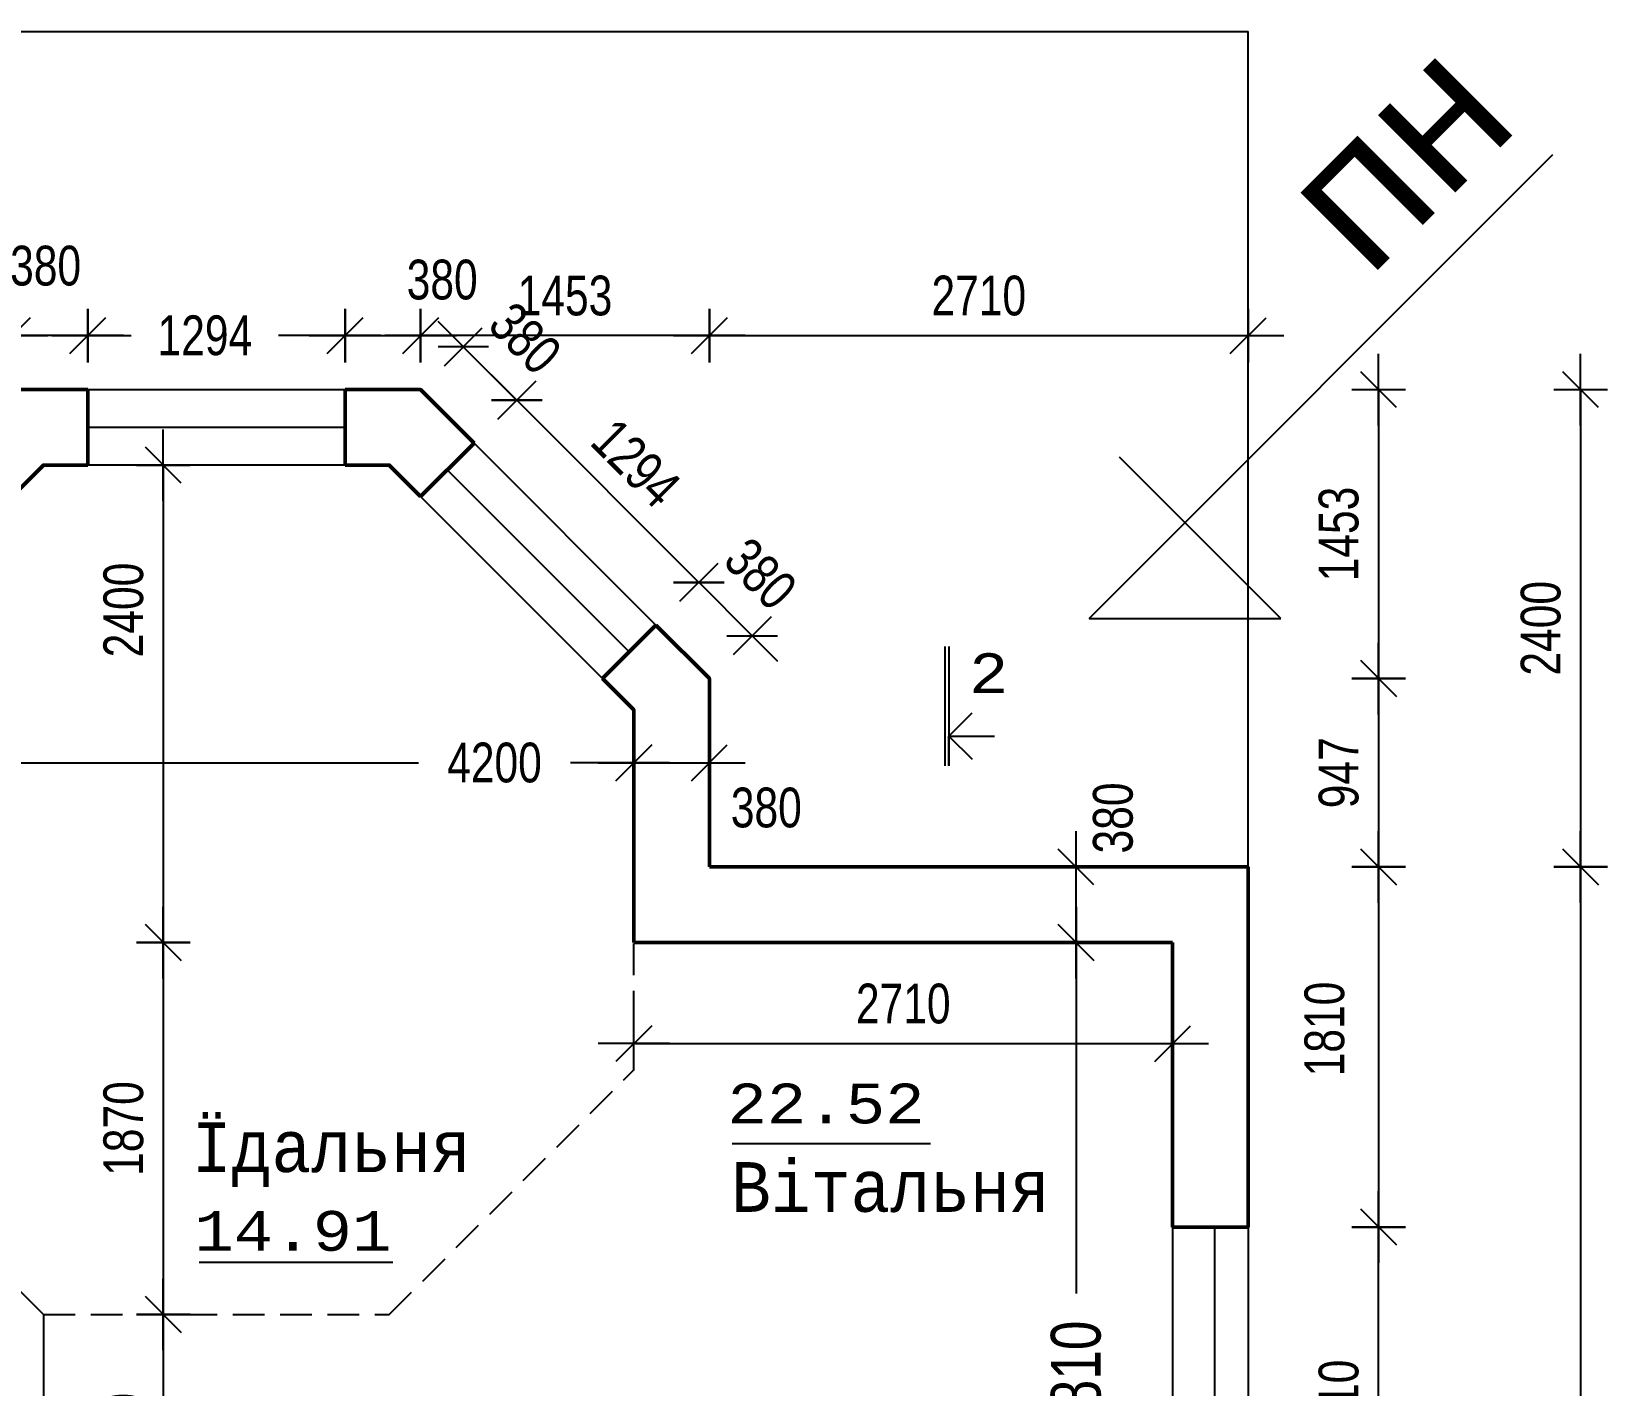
# Model space of a CAD drawing. Extents: x 3578 to 5591, y 95 to 458.
# Drawn here: x 4205 to 4284.3, y 225.9 to 293.9 of the extents above; entities that cross this region are included whole.
import ezdxf

# ---------------------------------------------------------------- set-up
doc = ezdxf.new("R2010")
doc.units = 0
doc.header["$MEASUREMENT"] = 0
doc.linetypes.add('HIDDEN2', pattern=[4.7625, 3.175, -1.5875])
doc.layers.get('0').update_dxf_attribs({"linetype": 'CONTINUOUS'})
doc.layers.get('DEFPOINTS').update_dxf_attribs({"linetype": 'CONTINUOUS'})
doc.layers.add('Chata', color=7, linetype='CONTINUOUS')
doc.styles.add('RUSS', font='russ', dxfattribs={"width": 0.8})
doc.styles.get("Standard").update_dxf_attribs({"font": 'cour.ttf'})
doc.dimstyles.new('MAESTRO_STD_1', dxfattribs={"dimtxt": 2.5, "dimasz": 0.09, "dimexe": 0, "dimexo": 0, "dimgap": 1, "dimtad": 1, "dimdec": 0, "dimlfac": 100, "dimzin": 0, "dimdsep": 46, "dimtxsty": 'RUSS', "dimblk": 'A8MITTA', "dimcen": 3, "dimse1": 1, "dimse2": 1, "dimclrd": 6, "dimclrt": 6, "dimadec": 0, "dimazin": 0, "dimtp": 6, "dimtm": 6, "dimtfac": 1, "dimtdec": 0, "dimtofl": 0, "dimtmove": 2, "dimatfit": 3, "dimldrblk": 'A8MITTA', "dimfxl": 1, "dimtolj": 1, "dimtzin": 0, "dimarcsym": 0})
doc.dimstyles.new('Text 2mm', dxfattribs={"dimtxt": 2, "dimasz": 0.09, "dimexe": 0, "dimexo": 0, "dimgap": 1, "dimtad": 1, "dimdec": 0, "dimlfac": 100, "dimzin": 0, "dimdsep": 46, "dimtxsty": 'RUSS', "dimblk": 'A8MITTA', "dimcen": 3, "dimse1": 1, "dimse2": 1, "dimclrd": 6, "dimclrt": 6, "dimadec": 0, "dimazin": 0, "dimtp": 6, "dimtm": 6, "dimtfac": 1, "dimtdec": 0, "dimtofl": 0, "dimtmove": 2, "dimatfit": 3, "dimldrblk": 'A8MITTA', "dimfxl": 1, "dimtolj": 1, "dimtzin": 0, "dimarcsym": 0})

# ---------------------------------------------------------------- blocks, each defined once
blk = doc.blocks.new('A8MITTA', base_point=(3180, 3140))
for p, q in [((3180, 3155), (3180, 3125)), ((3170, 3130), (3190, 3150)), ((3160, 3140), (3200, 3140))]:
    blk.add_line(p, q)
blk = doc.blocks.new('*D265')
at = {"layer": 'Chata', "color": 6, "lineweight": -2, "ltscale": 0.01, "transparency": 16777216}
for p, q in [((4257.55, 248.038), (4257.55, 230.481)), ((4257.55, 200.118), (4257.55, 221.814))]:
    blk.add_line(p, q, dxfattribs=at)
at = {"layer": 'DEFPOINTS', "color": 0, "ltscale": 0.01, "transparency": 16777216}
for p in [(4257.55, 248.128), (4262.409, 248.128), (4262.409, 200.028)]:
    blk.add_point(p, dxfattribs=at)
at = {"layer": 'Chata', "color": 6, "lineweight": -2, "ltscale": 0.01, "transparency": 16777216, "xscale": 0.09, "yscale": 0.09, "zscale": 0.09}
for p, rotation in [((4257.55, 248.128), 90), ((4257.55, 200.028), 270)]:
    blk.add_blockref('A8MITTA', p, dxfattribs=dict(at, rotation=rotation))
at = {"layer": 'Chata', "color": 6, "ltscale": 0.01, "transparency": 16777216, "insert": (4257.55, 226.147), "char_height": 2.5, "attachment_point": 5, "rotation": 90, "style": 'RUSS'}
blk.add_mtext('\\A1;4810', dxfattribs=at)
blk = doc.blocks.new('*D287')
at = {"layer": 'Chata', "color": 6, "lineweight": -2, "ltscale": 0.01, "transparency": 16777216}
blk.add_line((4272.767, 215.818), (4272.767, 233.738), dxfattribs=at)
at = {"layer": 'DEFPOINTS', "color": 0, "ltscale": 0.01, "transparency": 16777216}
for p in [(4266.209, 233.828), (4272.767, 233.828), (4266.209, 215.728)]:
    blk.add_point(p, dxfattribs=at)
at = {"layer": 'Chata', "color": 6, "lineweight": -2, "ltscale": 0.01, "transparency": 16777216, "xscale": 0.09, "yscale": 0.09, "zscale": 0.09}
for p, rotation in [((4272.767, 233.828), 90), ((4272.767, 215.728), 270)]:
    blk.add_blockref('A8MITTA', p, dxfattribs=dict(at, rotation=rotation))
at = {"layer": 'Chata', "color": 6, "ltscale": 0.01, "transparency": 16777216, "insert": (4270.767, 224.778), "char_height": 2, "attachment_point": 5, "rotation": 90, "style": 'RUSS'}
blk.add_mtext('\\A1;1810', dxfattribs=at)
blk = doc.blocks.new('*D288')
at = {"layer": 'Chata', "color": 6, "lineweight": -2, "ltscale": 0.01, "transparency": 16777216}
blk.add_line((4272.767, 251.838), (4272.767, 233.918), dxfattribs=at)
at = {"layer": 'DEFPOINTS', "color": 0, "ltscale": 0.01, "transparency": 16777216}
for p in [(4266.209, 251.928), (4266.209, 233.828), (4272.767, 233.828)]:
    blk.add_point(p, dxfattribs=at)
at = {"layer": 'Chata', "color": 6, "lineweight": -2, "ltscale": 0.01, "transparency": 16777216, "xscale": 0.09, "yscale": 0.09, "zscale": 0.09}
for p, rotation in [((4272.767, 251.928), 90), ((4272.767, 233.828), 270)]:
    blk.add_blockref('A8MITTA', p, dxfattribs=dict(at, rotation=rotation))
at = {"layer": 'Chata', "color": 6, "ltscale": 0.01, "transparency": 16777216, "insert": (4270.052, 243.782), "char_height": 2, "attachment_point": 5, "rotation": 90, "style": 'RUSS'}
blk.add_mtext('\\A1;1810', dxfattribs=at)
blk = doc.blocks.new('*D294')
at = {"layer": 'Chata', "color": 6, "lineweight": -2, "ltscale": 0.01, "transparency": 16777216}
blk.add_line((4235.397, 243.049), (4262.319, 243.049), dxfattribs=at)
at = {"layer": 'DEFPOINTS', "color": 0, "ltscale": 0.01, "transparency": 16777216}
for p in [(4235.307, 248.128), (4262.409, 248.128), (4262.409, 243.049)]:
    blk.add_point(p, dxfattribs=at)
at = {"layer": 'Chata', "color": 6, "lineweight": -2, "ltscale": 0.01, "transparency": 16777216, "xscale": 0.09, "yscale": 0.09, "zscale": 0.09, "rotation": 180}
blk.add_blockref('A8MITTA', (4235.307, 243.049), dxfattribs=at)
at = {"layer": 'Chata', "color": 6, "lineweight": -2, "ltscale": 0.01, "transparency": 16777216, "xscale": 0.09, "yscale": 0.09, "zscale": 0.09}
blk.add_blockref('A8MITTA', (4262.409, 243.049), dxfattribs=at)
at = {"layer": 'Chata', "color": 6, "ltscale": 0.01, "transparency": 16777216, "insert": (4248.858, 245.049), "char_height": 2, "attachment_point": 5, "style": 'RUSS'}
blk.add_mtext('\\A1;2710', dxfattribs=at)
blk = doc.blocks.new('*D301')
at = {"layer": 'Chata', "color": 6, "lineweight": -2, "ltscale": 0.01, "transparency": 16777216}
for p, q in [((4193.397, 257.166), (4224.478, 257.166)), ((4235.217, 257.166), (4232.116, 257.166))]:
    blk.add_line(p, q, dxfattribs=at)
at = {"layer": 'DEFPOINTS', "color": 0, "ltscale": 0.01, "transparency": 16777216}
for p in [(4235.307, 257.166), (4193.307, 248.128), (4235.307, 248.128)]:
    blk.add_point(p, dxfattribs=at)
at = {"layer": 'Chata', "color": 6, "lineweight": -2, "ltscale": 0.01, "transparency": 16777216, "xscale": 0.09, "yscale": 0.09, "zscale": 0.09, "rotation": 180}
blk.add_blockref('A8MITTA', (4193.307, 257.166), dxfattribs=at)
at = {"layer": 'Chata', "color": 6, "lineweight": -2, "ltscale": 0.01, "transparency": 16777216, "xscale": 0.09, "yscale": 0.09, "zscale": 0.09}
blk.add_blockref('A8MITTA', (4235.307, 257.166), dxfattribs=at)
at = {"layer": 'Chata', "color": 6, "ltscale": 0.01, "transparency": 16777216, "insert": (4228.297, 257.166), "char_height": 2, "attachment_point": 5, "style": 'RUSS'}
blk.add_mtext('\\A1;4200', dxfattribs=at)
blk = doc.blocks.new('*D322')
at = {"layer": 'Chata', "color": 6, "lineweight": -2, "ltscale": 0.01, "transparency": 16777216}
blk.add_line((4272.767, 261.31), (4272.767, 252.018), dxfattribs=at)
at = {"layer": 'DEFPOINTS', "color": 0, "ltscale": 0.01, "transparency": 16777216}
for p in [(4239.107, 261.4), (4239.107, 251.928), (4272.767, 251.928)]:
    blk.add_point(p, dxfattribs=at)
at = {"layer": 'Chata', "color": 6, "lineweight": -2, "ltscale": 0.01, "transparency": 16777216, "xscale": 0.09, "yscale": 0.09, "zscale": 0.09}
for p, rotation in [((4272.767, 261.4), 90), ((4272.767, 251.928), 270)]:
    blk.add_blockref('A8MITTA', p, dxfattribs=dict(at, rotation=rotation))
at = {"layer": 'Chata', "color": 6, "ltscale": 0.01, "transparency": 16777216, "insert": (4270.767, 256.664), "char_height": 2, "attachment_point": 5, "rotation": 90, "style": 'RUSS'}
blk.add_mtext('\\A1;947', dxfattribs=at)
blk = doc.blocks.new('*D323')
at = {"layer": 'Chata', "color": 6, "lineweight": -2, "ltscale": 0.01, "transparency": 16777216}
blk.add_line((4238.506, 266.301), (4229.48, 275.327), dxfattribs=at)
at = {"layer": 'DEFPOINTS', "color": 0, "ltscale": 0.01, "transparency": 16777216}
for p in [(4229.416, 275.391), (4227.267, 273.241), (4236.42, 264.087)]:
    blk.add_point(p, dxfattribs=at)
at = {"layer": 'Chata', "color": 6, "lineweight": -2, "ltscale": 0.01, "transparency": 16777216, "xscale": 0.09, "yscale": 0.09, "zscale": 0.09}
for p, rotation in [((4229.416, 275.391), 135), ((4238.57, 266.237), 315)]:
    blk.add_blockref('A8MITTA', p, dxfattribs=dict(at, rotation=rotation))
at = {"layer": 'Chata', "color": 6, "ltscale": 0.01, "transparency": 16777216, "insert": (4235.407, 272.228), "char_height": 2, "attachment_point": 5, "rotation": 315, "style": 'RUSS'}
blk.add_mtext('\\A1;1294', dxfattribs=at)
blk = doc.blocks.new('*D334')
at = {"layer": 'Chata', "color": 6, "lineweight": -2, "ltscale": 0.01, "transparency": 16777216}
blk.add_line((4239.197, 278.643), (4266.119, 278.643), dxfattribs=at)
at = {"layer": 'DEFPOINTS', "color": 0, "ltscale": 0.01, "transparency": 16777216}
for p in [(4266.209, 278.643), (4239.107, 251.928), (4266.209, 251.928)]:
    blk.add_point(p, dxfattribs=at)
at = {"layer": 'Chata', "color": 6, "lineweight": -2, "ltscale": 0.01, "transparency": 16777216, "xscale": 0.09, "yscale": 0.09, "zscale": 0.09, "rotation": 180}
blk.add_blockref('A8MITTA', (4239.107, 278.643), dxfattribs=at)
at = {"layer": 'Chata', "color": 6, "lineweight": -2, "ltscale": 0.01, "transparency": 16777216, "xscale": 0.09, "yscale": 0.09, "zscale": 0.09}
blk.add_blockref('A8MITTA', (4266.209, 278.643), dxfattribs=at)
at = {"layer": 'Chata', "color": 6, "ltscale": 0.01, "transparency": 16777216, "insert": (4252.658, 280.643), "char_height": 2, "attachment_point": 5, "style": 'RUSS'}
blk.add_mtext('\\A1;2710', dxfattribs=at)
blk = doc.blocks.new('*D335')
at = {"layer": 'Chata', "color": 6, "lineweight": -2, "ltscale": 0.01, "transparency": 16777216}
blk.add_line((4239.017, 278.643), (4224.67, 278.643), dxfattribs=at)
at = {"layer": 'DEFPOINTS', "color": 0, "ltscale": 0.01, "transparency": 16777216}
for p in [(4224.58, 278.643), (4224.58, 275.928), (4239.107, 261.4)]:
    blk.add_point(p, dxfattribs=at)
at = {"layer": 'Chata', "color": 6, "lineweight": -2, "ltscale": 0.01, "transparency": 16777216, "xscale": 0.09, "yscale": 0.09, "zscale": 0.09, "rotation": 180}
blk.add_blockref('A8MITTA', (4224.58, 278.643), dxfattribs=at)
at = {"layer": 'Chata', "color": 6, "lineweight": -2, "ltscale": 0.01, "transparency": 16777216, "xscale": 0.09, "yscale": 0.09, "zscale": 0.09}
blk.add_blockref('A8MITTA', (4239.107, 278.643), dxfattribs=at)
at = {"layer": 'Chata', "color": 6, "ltscale": 0.01, "transparency": 16777216, "insert": (4231.843, 280.643), "char_height": 2, "attachment_point": 5, "style": 'RUSS'}
blk.add_mtext('\\A1;1453', dxfattribs=at)
blk = doc.blocks.new('*D336')
at = {"layer": 'Chata', "color": 6, "lineweight": -2, "ltscale": 0.01, "transparency": 16777216}
blk.add_line((4207.745, 278.643), (4204.125, 278.643), dxfattribs=at)
at = {"layer": 'DEFPOINTS', "color": 0, "ltscale": 0.01, "transparency": 16777216}
for p in [(4204.035, 278.643), (4204.035, 275.928), (4207.835, 275.928)]:
    blk.add_point(p, dxfattribs=at)
at = {"layer": 'Chata', "color": 6, "lineweight": -2, "ltscale": 0.01, "transparency": 16777216, "xscale": 0.09, "yscale": 0.09, "zscale": 0.09, "rotation": 180}
blk.add_blockref('A8MITTA', (4204.035, 278.643), dxfattribs=at)
at = {"layer": 'Chata', "color": 6, "lineweight": -2, "ltscale": 0.01, "transparency": 16777216, "xscale": 0.09, "yscale": 0.09, "zscale": 0.09}
blk.add_blockref('A8MITTA', (4207.835, 278.643), dxfattribs=at)
at = {"layer": 'Chata', "color": 6, "ltscale": 0.01, "transparency": 16777216, "insert": (4205.718, 282.146), "char_height": 2, "attachment_point": 5, "style": 'RUSS'}
blk.add_mtext('\\A1;380', dxfattribs=at)
blk = doc.blocks.new('*D337')
at = {"layer": 'Chata', "color": 6, "lineweight": -2, "ltscale": 0.01, "transparency": 16777216}
blk.add_line((4189.597, 278.643), (4203.945, 278.643), dxfattribs=at)
at = {"layer": 'DEFPOINTS', "color": 0, "ltscale": 0.01, "transparency": 16777216}
for p in [(4204.035, 278.643), (4204.035, 275.928), (4189.507, 261.4)]:
    blk.add_point(p, dxfattribs=at)
at = {"layer": 'Chata', "color": 6, "lineweight": -2, "ltscale": 0.01, "transparency": 16777216, "xscale": 0.09, "yscale": 0.09, "zscale": 0.09, "rotation": 180}
blk.add_blockref('A8MITTA', (4189.507, 278.643), dxfattribs=at)
at = {"layer": 'Chata', "color": 6, "lineweight": -2, "ltscale": 0.01, "transparency": 16777216, "xscale": 0.09, "yscale": 0.09, "zscale": 0.09}
blk.add_blockref('A8MITTA', (4204.035, 278.643), dxfattribs=at)
at = {"layer": 'Chata', "color": 6, "ltscale": 0.01, "transparency": 16777216, "insert": (4193.719, 280.643), "char_height": 2, "attachment_point": 5, "style": 'RUSS'}
blk.add_mtext('\\A1;1453', dxfattribs=at)
blk = doc.blocks.new('*D359')
at = {"color": 6, "lineweight": -2, "ltscale": 0.01, "transparency": 16777216}
blk.add_line((4211.638, 272.038), (4211.638, 248.218), dxfattribs=at)
at = {"layer": 'DEFPOINTS', "color": 0, "ltscale": 0.01, "transparency": 16777216}
for p in [(4223.006, 272.128), (4211.638, 248.128), (4235.307, 248.128)]:
    blk.add_point(p, dxfattribs=at)
at = {"color": 6, "lineweight": -2, "ltscale": 0.01, "transparency": 16777216, "xscale": 0.09, "yscale": 0.09, "zscale": 0.09}
for p, rotation in [((4211.638, 272.128), 90), ((4211.638, 248.128), 270)]:
    blk.add_blockref('A8MITTA', p, dxfattribs=dict(at, rotation=rotation))
at = {"color": 6, "ltscale": 0.01, "transparency": 16777216, "insert": (4209.638, 264.847), "char_height": 2, "attachment_point": 5, "rotation": 90, "style": 'RUSS'}
blk.add_mtext('\\A1;2400', dxfattribs=at)
blk = doc.blocks.new('*D360')
at = {"color": 6, "lineweight": -2, "ltscale": 0.01, "transparency": 16777216}
blk.add_line((4211.638, 248.038), (4211.638, 229.518), dxfattribs=at)
at = {"layer": 'DEFPOINTS', "color": 0, "ltscale": 0.01, "transparency": 16777216}
for p in [(4193.307, 248.128), (4205.609, 229.428), (4211.638, 229.428)]:
    blk.add_point(p, dxfattribs=at)
at = {"color": 6, "lineweight": -2, "ltscale": 0.01, "transparency": 16777216, "xscale": 0.09, "yscale": 0.09, "zscale": 0.09}
for p, rotation in [((4211.638, 248.128), 90), ((4211.638, 229.428), 270)]:
    blk.add_blockref('A8MITTA', p, dxfattribs=dict(at, rotation=rotation))
at = {"color": 6, "ltscale": 0.01, "transparency": 16777216, "insert": (4209.638, 238.778), "char_height": 2, "attachment_point": 5, "rotation": 90, "style": 'RUSS'}
blk.add_mtext('\\A1;1870', dxfattribs=at)
blk = doc.blocks.new('*D361')
at = {"color": 6, "lineweight": -2, "ltscale": 0.01, "transparency": 16777216}
blk.add_line((4211.638, 229.338), (4211.638, 200.118), dxfattribs=at)
at = {"layer": 'DEFPOINTS', "color": 0, "ltscale": 0.01, "transparency": 16777216}
for p in [(4205.609, 229.428), (4205.609, 200.028), (4211.638, 200.028)]:
    blk.add_point(p, dxfattribs=at)
at = {"color": 6, "lineweight": -2, "ltscale": 0.01, "transparency": 16777216, "xscale": 0.09, "yscale": 0.09, "zscale": 0.09}
for p, rotation in [((4211.638, 229.428), 90), ((4211.638, 200.028), 270)]:
    blk.add_blockref('A8MITTA', p, dxfattribs=dict(at, rotation=rotation))
at = {"color": 6, "ltscale": 0.01, "transparency": 16777216, "insert": (4209.638, 223.102), "char_height": 2, "attachment_point": 5, "rotation": 90, "style": 'RUSS'}
blk.add_mtext('\\A1;2940', dxfattribs=at)
blk = doc.blocks.new('*D370')
at = {"color": 6, "lineweight": -2, "ltscale": 0.01, "transparency": 16777216}
blk.add_line((4235.397, 257.166), (4239.017, 257.166), dxfattribs=at)
at = {"layer": 'DEFPOINTS', "color": 0, "ltscale": 0.01, "transparency": 16777216}
for p in [(4239.107, 257.166), (4239.107, 251.928), (4235.307, 248.128)]:
    blk.add_point(p, dxfattribs=at)
at = {"color": 6, "lineweight": -2, "ltscale": 0.01, "transparency": 16777216, "xscale": 0.09, "yscale": 0.09, "zscale": 0.09, "rotation": 180}
blk.add_blockref('A8MITTA', (4235.307, 257.166), dxfattribs=at)
at = {"color": 6, "lineweight": -2, "ltscale": 0.01, "transparency": 16777216, "xscale": 0.09, "yscale": 0.09, "zscale": 0.09}
blk.add_blockref('A8MITTA', (4239.107, 257.166), dxfattribs=at)
at = {"color": 6, "ltscale": 0.01, "transparency": 16777216, "insert": (4241.969, 254.904), "char_height": 2, "attachment_point": 5, "style": 'RUSS'}
blk.add_mtext('\\A1;380', dxfattribs=at)
blk = doc.blocks.new('*D372')
at = {"color": 6, "lineweight": -2, "ltscale": 0.01, "transparency": 16777216}
blk.add_line((4238.634, 266.174), (4241.193, 263.614), dxfattribs=at)
at = {"layer": 'DEFPOINTS', "color": 0, "ltscale": 0.01, "transparency": 16777216}
for p in [(4236.42, 264.087), (4241.257, 263.55), (4239.107, 261.4)]:
    blk.add_point(p, dxfattribs=at)
at = {"color": 6, "lineweight": -2, "ltscale": 0.01, "transparency": 16777216, "xscale": 0.09, "yscale": 0.09, "zscale": 0.09}
for p, rotation in [((4238.57, 266.237), 135.0000000000048), ((4241.257, 263.55), 315.0000000000048)]:
    blk.add_blockref('A8MITTA', p, dxfattribs=dict(at, rotation=rotation))
at = {"color": 6, "ltscale": 0.01, "transparency": 16777216, "insert": (4241.681, 266.661), "char_height": 2, "attachment_point": 5, "rotation": 315, "style": 'RUSS'}
blk.add_mtext('\\A1;380', dxfattribs=at)
blk = doc.blocks.new('*D373')
at = {"color": 6, "lineweight": -2, "ltscale": 0.01, "transparency": 16777216}
blk.add_line((4229.353, 275.454), (4226.793, 278.014), dxfattribs=at)
at = {"layer": 'DEFPOINTS', "color": 0, "ltscale": 0.01, "transparency": 16777216}
for p in [(4226.729, 278.078), (4224.58, 275.928), (4227.267, 273.241)]:
    blk.add_point(p, dxfattribs=at)
at = {"color": 6, "lineweight": -2, "ltscale": 0.01, "transparency": 16777216, "xscale": 0.09, "yscale": 0.09, "zscale": 0.09}
for p, rotation in [((4226.729, 278.078), 134.9999999999952), ((4229.416, 275.391), 314.9999999999952)]:
    blk.add_blockref('A8MITTA', p, dxfattribs=dict(at, rotation=rotation))
at = {"color": 6, "ltscale": 0.01, "transparency": 16777216, "insert": (4229.841, 278.502), "char_height": 2, "attachment_point": 5, "rotation": 315, "style": 'RUSS'}
blk.add_mtext('\\A1;380', dxfattribs=at)
blk = doc.blocks.new('*D375')
at = {"color": 6, "lineweight": -2, "ltscale": 0.01, "transparency": 16777216}
for p, q in [((4207.925, 278.643), (4210.024, 278.643)), ((4220.69, 278.643), (4217.434, 278.643))]:
    blk.add_line(p, q, dxfattribs=at)
at = {"layer": 'DEFPOINTS', "color": 0, "ltscale": 0.01, "transparency": 16777216}
for p in [(4220.78, 278.643), (4207.835, 275.928), (4220.78, 275.928)]:
    blk.add_point(p, dxfattribs=at)
at = {"color": 6, "lineweight": -2, "ltscale": 0.01, "transparency": 16777216, "xscale": 0.09, "yscale": 0.09, "zscale": 0.09, "rotation": 180}
blk.add_blockref('A8MITTA', (4207.835, 278.643), dxfattribs=at)
at = {"color": 6, "lineweight": -2, "ltscale": 0.01, "transparency": 16777216, "xscale": 0.09, "yscale": 0.09, "zscale": 0.09}
blk.add_blockref('A8MITTA', (4220.78, 278.643), dxfattribs=at)
at = {"color": 6, "ltscale": 0.01, "transparency": 16777216, "insert": (4213.729, 278.643), "char_height": 2, "attachment_point": 5, "style": 'RUSS'}
blk.add_mtext('\\A1;1294', dxfattribs=at)
blk = doc.blocks.new('*D376')
at = {"color": 6, "lineweight": -2, "ltscale": 0.01, "transparency": 16777216}
blk.add_line((4220.87, 278.643), (4224.49, 278.643), dxfattribs=at)
at = {"layer": 'DEFPOINTS', "color": 0, "ltscale": 0.01, "transparency": 16777216}
for p in [(4224.58, 278.643), (4220.78, 275.928), (4224.58, 275.928)]:
    blk.add_point(p, dxfattribs=at)
at = {"color": 6, "lineweight": -2, "ltscale": 0.01, "transparency": 16777216, "xscale": 0.09, "yscale": 0.09, "zscale": 0.09, "rotation": 180}
blk.add_blockref('A8MITTA', (4220.78, 278.643), dxfattribs=at)
at = {"color": 6, "lineweight": -2, "ltscale": 0.01, "transparency": 16777216, "xscale": 0.09, "yscale": 0.09, "zscale": 0.09}
blk.add_blockref('A8MITTA', (4224.58, 278.643), dxfattribs=at)
at = {"color": 6, "ltscale": 0.01, "transparency": 16777216, "insert": (4225.666, 281.446), "char_height": 2, "attachment_point": 5, "style": 'RUSS'}
blk.add_mtext('\\A1;380', dxfattribs=at)
blk = doc.blocks.new('*D377')
at = {"color": 6, "lineweight": -2, "ltscale": 0.01, "transparency": 16777216}
blk.add_line((4272.767, 275.838), (4272.767, 261.49), dxfattribs=at)
at = {"layer": 'DEFPOINTS', "color": 0, "ltscale": 0.01, "transparency": 16777216}
for p in [(4224.58, 275.928), (4239.107, 261.4), (4272.767, 261.4)]:
    blk.add_point(p, dxfattribs=at)
at = {"color": 6, "lineweight": -2, "ltscale": 0.01, "transparency": 16777216, "xscale": 0.09, "yscale": 0.09, "zscale": 0.09}
for p, rotation in [((4272.767, 275.928), 90), ((4272.767, 261.4), 270)]:
    blk.add_blockref('A8MITTA', p, dxfattribs=dict(at, rotation=rotation))
at = {"color": 6, "ltscale": 0.01, "transparency": 16777216, "insert": (4270.767, 268.664), "char_height": 2, "attachment_point": 5, "rotation": 90, "style": 'RUSS'}
blk.add_mtext('\\A1;1453', dxfattribs=at)
blk = doc.blocks.new('*D389')
at = {"color": 6, "lineweight": -2, "ltscale": 0.01, "transparency": 16777216}
blk.add_line((4282.931, 251.838), (4282.931, 150.018), dxfattribs=at)
at = {"layer": 'DEFPOINTS', "color": 0, "ltscale": 0.01, "transparency": 16777216}
for p in [(4266.209, 251.928), (4266.209, 149.928), (4282.931, 149.928)]:
    blk.add_point(p, dxfattribs=at)
at = {"color": 6, "lineweight": -2, "ltscale": 0.01, "transparency": 16777216, "xscale": 0.09, "yscale": 0.09, "zscale": 0.09}
for p, rotation in [((4282.931, 251.928), 90), ((4282.931, 149.928), 270)]:
    blk.add_blockref('A8MITTA', p, dxfattribs=dict(at, rotation=rotation))
at = {"color": 6, "ltscale": 0.01, "transparency": 16777216, "insert": (4280.931, 200.928), "char_height": 2, "attachment_point": 5, "rotation": 90, "style": 'RUSS'}
blk.add_mtext('\\A1;10200', dxfattribs=at)
blk = doc.blocks.new('*D411')
at = {"color": 6, "lineweight": -2, "ltscale": 0.01, "transparency": 16777216}
blk.add_line((4257.55, 248.218), (4257.55, 251.838), dxfattribs=at)
at = {"layer": 'DEFPOINTS', "color": 0, "ltscale": 0.01, "transparency": 16777216}
for p in [(4257.55, 251.928), (4266.209, 251.928), (4262.409, 248.128)]:
    blk.add_point(p, dxfattribs=at)
at = {"color": 6, "lineweight": -2, "ltscale": 0.01, "transparency": 16777216, "xscale": 0.09, "yscale": 0.09, "zscale": 0.09}
for p, rotation in [((4257.55, 251.928), 90), ((4257.55, 248.128), 270)]:
    blk.add_blockref('A8MITTA', p, dxfattribs=dict(at, rotation=rotation))
at = {"color": 6, "ltscale": 0.01, "transparency": 16777216, "insert": (4259.413, 254.391), "char_height": 2, "attachment_point": 5, "rotation": 90, "style": 'RUSS'}
blk.add_mtext('\\A1;380', dxfattribs=at)
blk = doc.blocks.new('*D448')
at = {"color": 6, "lineweight": -2, "ltscale": 0.01, "transparency": 16777216}
blk.add_line((4282.931, 275.838), (4282.931, 252.018), dxfattribs=at)
at = {"layer": 'DEFPOINTS', "color": 0, "ltscale": 0.01, "transparency": 16777216}
for p in [(4224.58, 275.928), (4239.107, 251.928), (4282.931, 251.928)]:
    blk.add_point(p, dxfattribs=at)
at = {"color": 6, "lineweight": -2, "ltscale": 0.01, "transparency": 16777216, "xscale": 0.09, "yscale": 0.09, "zscale": 0.09}
for p, rotation in [((4282.931, 275.928), 90), ((4282.931, 251.928), 270)]:
    blk.add_blockref('A8MITTA', p, dxfattribs=dict(at, rotation=rotation))
at = {"color": 6, "ltscale": 0.01, "transparency": 16777216, "insert": (4280.931, 263.928), "char_height": 2, "attachment_point": 5, "rotation": 90, "style": 'RUSS'}
blk.add_mtext('\\A1;2400', dxfattribs=at)

msp = doc.modelspace()

# ---------------------------------------------------------------- linework, layer by layer
at = {"ltscale": 0.01}
for p, q in [((4121.009, 293.928), (4266.209, 293.928)), ((4266.209, 251.928), (4266.209, 293.928)), ((4207.835, 275.928), (4220.78, 275.928)), ((4227.267, 273.241), (4236.42, 264.087)), ((4220.78, 272.128), (4207.835, 272.128)), ((4224.58, 270.554), (4233.733, 261.4)), ((4262.409, 233.828), (4262.409, 215.728)), ((4266.209, 233.828), (4266.209, 215.728))]:
    msp.add_line(p, q, dxfattribs=at)
at = {"layer": 'Chata', "ltscale": 0.01}
for p, q in [((4258.207, 264.426), (4281.525, 287.743)), ((4220.78, 274.028), (4207.835, 274.028)), ((4267.845, 264.426), (4259.736, 272.534)), ((4235.077, 262.744), (4225.923, 271.897)), ((4258.207, 264.426), (4267.845, 264.426)), ((4250.954, 263.005), (4250.954, 257.005)), ((4251.154, 263.005), (4251.154, 257.005)), ((4251.154, 258.505), (4252.319, 259.671)), ((4251.154, 257.005), (4251.154, 258.505)), ((4251.154, 258.505), (4252.319, 257.34)), ((4251.154, 258.505), (4253.444, 258.505)), ((4262.409, 248.128), (4235.307, 248.128)), ((4203.209, 231.828), (4205.609, 229.428)), ((4205.609, 229.428), (4205.609, 200.028))]:
    msp.add_line(p, q, dxfattribs=at)
at = {"layer": 'Chata', "lineweight": 50, "ltscale": 0.01}
for p, q in [((4207.835, 275.928), (4207.835, 272.128)), ((4220.78, 275.928), (4220.78, 272.128)), ((4227.267, 273.241), (4224.58, 270.554)), ((4236.42, 264.087), (4233.733, 261.4)), ((4239.107, 251.928), (4266.209, 251.928)), ((4266.209, 251.928), (4266.209, 233.828)), ((4262.409, 248.128), (4235.307, 248.128)), ((4262.409, 248.128), (4262.409, 233.828)), ((4262.409, 233.828), (4266.209, 233.828))]:
    msp.add_line(p, q, dxfattribs=at)
at = {"layer": 'Chata'}
for p, q in [((4235.307, 248.128), (4262.409, 248.128)), ((4266.209, 233.828), (4262.409, 233.828)), ((4264.509, 233.828), (4264.509, 215.728)), ((4264.509, 233.628), (4264.509, 215.728))]:
    msp.add_line(p, q, dxfattribs=at)
at = {"layer": 'Chata', "color": 6, "linetype": 'HIDDEN2', "ltscale": 0.5}
for p, q in [((4235.307, 241.729), (4235.307, 248.128)), ((4223.006, 229.428), (4235.307, 241.729)), ((4205.609, 229.428), (4223.006, 229.428))]:
    msp.add_line(p, q, dxfattribs=at)
at = {"layer": 'Chata', "color": 0, "ltscale": 0.01}
for p, q in [((4240.25, 238.032), (4250.224, 238.032)), ((4213.433, 232.056), (4223.182, 232.056))]:
    msp.add_line(p, q, dxfattribs=at)
at = {"layer": 'Chata', "lineweight": 50, "ltscale": 0.01}
for points in [[(4201.348, 273.241), (4204.035, 275.928), (4207.835, 275.928)], [(4220.78, 275.928), (4224.58, 275.928), (4227.267, 273.241)], [(4204.035, 270.554), (4205.609, 272.128), (4207.835, 272.128)], [(4220.78, 272.128), (4223.006, 272.128), (4224.58, 270.554)], [(4236.42, 264.087), (4239.107, 261.4), (4239.107, 251.928)], [(4233.733, 261.4), (4235.307, 259.826), (4235.307, 248.128)]]:
    msp.add_lwpolyline(points, dxfattribs=at)

# ---------------------------------------------------------------- texts
at = {"layer": 'Chata'}
msp.add_text('ПН', height=5.5, rotation=45, dxfattribs=at).set_placement((4272.216, 281.422))
for s, height, width, p in [('2', 2, 0.99, (4252.163, 260.669)), ('22.52', 2, 0.99, (4240.012, 239.037)), ('Їдальня', 2.5, 0.8, (4213.07, 236.59)), ('Вітальня', 2.5, 0.8, (4240.192, 234.59)), ('14.91', 2, 0.99, (4213.195, 232.635))]:
    msp.add_text(s, height=height, dxfattribs=dict(at, width=width)).set_placement(p)

# ---------------------------------------------------------------- dimensions: what is measured, and where the dimension line sits
at = {"ltscale": 0.01}
for base, p1, p2, picture, middle in [((4224.58, 278.643), (4220.78, 275.928), (4224.58, 275.928), '*D376', (4225.666, 281.446)), ((4220.77953, 278.64286), (4207.83454, 275.92781), (4220.77953, 275.92781), '*D375', (4213.72911, 278.64286)), ((4239.107, 257.166), (4235.307, 248.128), (4239.107, 251.928), '*D370', (4241.969, 254.904))]:
    dim = msp.add_linear_dim(base=base, p1=p1, p2=p2, dimstyle='Text 2mm', dxfattribs=at)
    dim.commit()
    dim.dimension.update_dxf_attribs({"geometry": picture, "text_midpoint": middle, "dimtype": 160})
for p1, p2, distance, picture, middle in [((4227.267, 273.241), (4224.58, 275.928), -3.04, '*D373', (4229.841, 278.502)), ((4236.42, 264.087), (4239.107, 261.4), 3.04, '*D372', (4241.681, 266.661))]:
    dim = msp.add_aligned_dim(p1=p1, p2=p2, distance=distance, dimstyle='Text 2mm', dxfattribs=at)
    dim.commit()
    dim.dimension.update_dxf_attribs({"geometry": picture, "text_midpoint": middle})
for base, p1, p2, picture, middle in [((4272.767, 261.4), (4224.58, 275.928), (4239.107, 261.4), '*D377', (4270.767, 268.664)), ((4282.931, 251.928), (4224.58, 275.928), (4239.107, 251.928), '*D448', (4280.931, 263.928)), ((4282.931, 149.928), (4266.209, 251.928), (4266.209, 149.928), '*D389', (4280.931, 200.928)), ((4211.638, 229.428), (4193.307, 248.128), (4205.609, 229.428), '*D360', (4209.638, 238.778))]:
    dim = msp.add_linear_dim(base=base, p1=p1, p2=p2, angle=90, dimstyle='Text 2mm', dxfattribs=at)
    dim.commit()
    dim.dimension.update_dxf_attribs({"geometry": picture, "text_midpoint": middle})
for base, p1, p2, picture, middle in [((4211.638, 248.128), (4223.006, 272.128), (4235.307, 248.128), '*D359', (4209.638, 264.847)), ((4257.55, 251.928), (4262.409, 248.128), (4266.209, 251.928), '*D411', (4259.413, 254.391)), ((4211.638, 200.028), (4205.609, 229.428), (4205.609, 200.028), '*D361', (4209.638, 223.102))]:
    dim = msp.add_linear_dim(base=base, p1=p1, p2=p2, angle=90, dimstyle='Text 2mm', dxfattribs=at)
    dim.commit()
    dim.dimension.update_dxf_attribs({"geometry": picture, "text_midpoint": middle, "dimtype": 160})
at = {"layer": 'Chata', "ltscale": 0.01}
for base, p1, p2, picture, middle in [((4204.035, 278.643), (4207.835, 275.928), (4204.035, 275.928), '*D336', (4205.718, 282.146)), ((4204.035, 278.643), (4189.507, 261.4), (4204.035, 275.928), '*D337', (4193.719, 280.643)), ((4235.307, 257.166), (4193.307, 248.128), (4235.307, 248.128), '*D301', (4228.297, 257.166))]:
    dim = msp.add_linear_dim(base=base, p1=p1, p2=p2, dimstyle='Text 2mm', dxfattribs=at)
    dim.commit()
    dim.dimension.update_dxf_attribs({"geometry": picture, "text_midpoint": middle, "dimtype": 160})
for base, p1, p2, picture, middle in [((4224.58, 278.643), (4239.107, 261.4), (4224.58, 275.928), '*D335', (4231.843, 280.643)), ((4266.209, 278.643), (4239.107, 251.928), (4266.209, 251.928), '*D334', (4252.658, 280.643)), ((4262.409, 243.049), (4235.307, 248.128), (4262.409, 248.128), '*D294', (4248.858, 245.049))]:
    dim = msp.add_linear_dim(base=base, p1=p1, p2=p2, dimstyle='Text 2mm', dxfattribs=at)
    dim.commit()
    dim.dimension.update_dxf_attribs({"geometry": picture, "text_midpoint": middle})
for base, p1, p2, angle, picture, middle, dimtype in [((4229.41639, 275.39065), (4236.42003, 264.08731), (4227.26654, 273.2408), 135, '*D323', (4235.40735, 272.22812), 161), ((4272.767, 233.828), (4266.209, 251.928), (4266.209, 233.828), 90, '*D288', (4270.052, 243.782), 160)]:
    dim = msp.add_linear_dim(base=base, p1=p1, p2=p2, angle=angle, dimstyle='Text 2mm', dxfattribs=at)
    dim.commit()
    dim.dimension.update_dxf_attribs({"geometry": picture, "text_midpoint": middle, "dimtype": dimtype})
for base, p1, p2, picture, middle in [((4272.767, 251.928), (4239.107, 261.4), (4239.107, 251.928), '*D322', (4270.767, 256.664)), ((4272.767, 233.828), (4266.209, 215.728), (4266.209, 233.828), '*D287', (4270.767, 224.778))]:
    dim = msp.add_linear_dim(base=base, p1=p1, p2=p2, angle=90, dimstyle='Text 2mm', dxfattribs=at)
    dim.commit()
    dim.dimension.update_dxf_attribs({"geometry": picture, "text_midpoint": middle})
at = {"layer": 'Chata'}
dim = msp.add_linear_dim(base=(4257.55, 248.128), p1=(4262.409, 200.028), p2=(4262.409, 248.128), angle=90, dimstyle='MAESTRO_STD_1', dxfattribs=at)
dim.commit()
dim.dimension.update_dxf_attribs({"geometry": '*D265', "text_midpoint": (4257.55, 226.147), "dimtype": 160})

doc.saveas('drawing.dxf')
